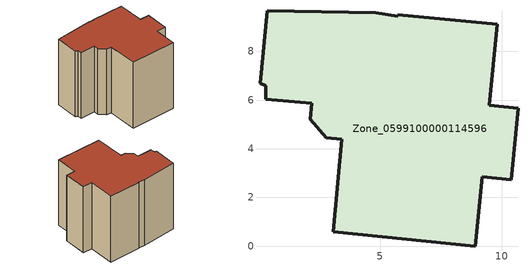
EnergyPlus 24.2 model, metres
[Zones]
Zone_0599100000114596
 floor ground (C_G): 0.06,6.7 0.36,9.66 4.83,9.59 5.72,9.45 5.73,9.51 9.81,9.12 9.49,5.78 10.67,5.67 10.39,2.73 9.2,2.85 8.92,0 3.07,0.59 3.42,4.38 2.78,4.45 2.14,5.22 2.2,5.86 0.3,6.03 0.3,6.59 z0
 wall outside (C_F): 2.14,5.22 2.78,4.45 3.42,4.38 3.07,0.59 8.92,0 9.2,2.85 10.39,2.73 10.67,5.67 9.49,5.78 9.81,9.12 5.73,9.51 5.72,9.45 4.83,9.59 0.36,9.66 0.06,6.7 0.3,6.59 0.3,6.03 2.2,5.86 2.14,5.22 z0:9.08
 roof outside (C_R): 0.3,6.59 0.3,6.03 2.2,5.86 2.14,5.22 2.78,4.45 3.42,4.38 3.07,0.59 8.92,0 9.2,2.85 10.39,2.73 10.67,5.67 9.49,5.78 9.81,9.12 5.73,9.51 5.72,9.45 4.83,9.59 0.36,9.66 0.06,6.7 z9.08
[BUILDING]
Pand.0599100000114596: North Axis=0; Terrain=City; Loads Convergence Tolerance Value=0.04; Temperature Convergence Tolerance Value=0.4; Solar Distribution=FullExterior; Maximum Number of Warmup Days=25; Minimum Number of Warmup Days=1
[Site:Location]
Rotterdam.The.Hague.AP_ZH_NLD Design_Conditions: Latitude=51.96; Longitude=4.45; Time Zone=1; Elevation=-4.5
[SITE:GROUNDTEMPERATURE:BUILDINGSURFACE]
18, 18, 18, 18, 18, 18, 18, 18, 18, 18, 18, 18
[MATERIAL] Thermal Absorptance=0.9; Solar Absorptance=0.7; Visible Absorptance=0.7
Name | Roughness | Thickness | Conductivity | Density | Specific Heat
G.TC.1975-1991 | MediumSmooth | 0.15 | 0.288461 | 540 | 1210
F.TC.1975-1991 | Rough | 0.3 | 0.230769 | 1920 | 840
R.TC.1975-1991 | MediumRough | 0.2 | 0.153846 | 1500 | 1000
[CONSTRUCTION]
C_G: G.TC.1975-1991
C_F: F.TC.1975-1991
C_R: R.TC.1975-1991
[ZONE]
Zone_0599100000114596: Type=1; Multiplier=1; Ceiling Height=Autocalculate; Volume=Autocalculate; Floor Area=autocalculate; Part of Total Floor Area=Yes
[ZONEINFILTRATION:DESIGNFLOWRATE]
Infil_Zone_0599100000114596: Zone or ZoneList or Space or SpaceList=Zone_0599100000114596; Schedule=AlwaysOn; Design Flow Rate Calculation Method=Flow/Area; Flow Rate per Floor Area=0.003; Constant Term Coefficient=1; Temperature Term Coefficient=0; Velocity Term Coefficient=0; Velocity Squared Term Coefficient=0
[HVACTEMPLATE:ZONE:IDEALLOADSAIRSYSTEM]
Zone_0599100000114596: Maximum Heating Supply Air Temperature=50; Minimum Cooling Supply Air Temperature=13; Maximum Heating Supply Air Humidity Ratio=0.0156; Minimum Cooling Supply Air Humidity Ratio=0.0077; Heating Limit=NoLimit; Cooling Limit=NoLimit; Dehumidification Control Type=ConstantSensibleHeatRatio; Cooling Sensible Heat Ratio=0.7; Dehumidification Setpoint=60; Humidification Control Type=None; Humidification Setpoint=30; Outdoor Air Method=None; Outdoor Air Flow Rate per Person=0.00944; Outdoor Air Flow Rate per Zone Floor Area=0; Outdoor Air Flow Rate per Zone=0; Demand Controlled Ventilation Type=None; Outdoor Air Economizer Type=NoEconomizer; Heat Recovery Type=None; Sensible Heat Recovery Effectiveness=0.7; Latent Heat Recovery Effectiveness=0.65
[ZONECONTROL:THERMOSTAT]
ThermostatControl_Zone_0599100000114596: Zone or ZoneList=Zone_0599100000114596; Control Type Schedule=DualSetpointControlType; Control 1=Thermostat_Zone_0599100000114596; Temperature Difference Between Cutout And Setpoint=0
[THERMOSTATSETPOINT:DUALSETPOINT]
Thermostat_Zone_0599100000114596: Heating Setpoint Temperature Schedule=HeatingSetpoint_Zone_0599100000114596; Cooling Setpoint Temperature Schedule=CoolingSetpoint_Zone_0599100000114596
[SCHEDULE:COMPACT]
HeatingSetpoint_Zone_0599100000114596: Through: 12/31, For: AllDays, Until: 24:00, 21
CoolingSetpoint_Zone_0599100000114596: Through: 12/31, For: AllDays, Until: 24:00, 24
DualSetpointControlType: Through: 12/31, For: AllDays, Until: 24:00, 4
AlwaysOn: Through: 12/31, For: AllDays, Until: 24:00, 1
